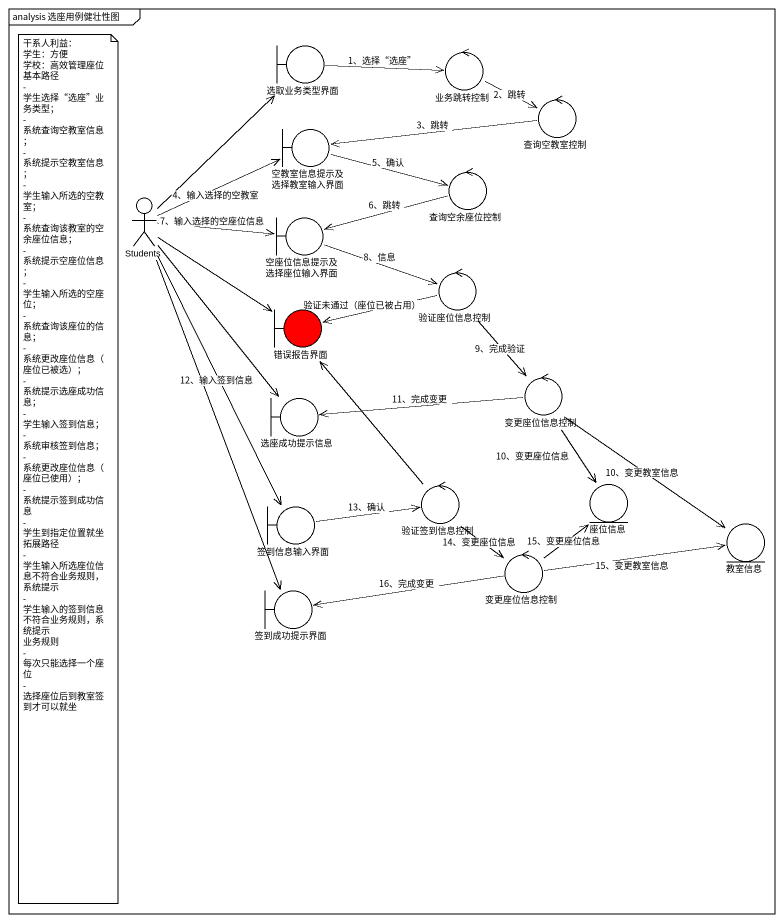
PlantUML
@startuml
mainframe analysis 选座用例健壮性图
boundary 选取业务类型界面
control 业务跳转控制
control 查询空教室控制
boundary 空教室信息提示及选择教室输入界面
control 查询空余座位控制
actor Students
boundary 空座位信息提示及选择座位输入界面
control 验证座位信息控制
boundary 错误报告界面 #FF0000
control 变更座位信息控制
boundary 选座成功提示信息
control 验证签到信息控制
entity 座位信息
boundary 签到信息输入界面
entity 教室信息
control "变更座位信息控制" as 变更座位信息控制_2
boundary 签到成功提示界面
选取业务类型界面 -right-> 业务跳转控制 : 1、选择“选座”
业务跳转控制 -right-> 查询空教室控制 : 2、跳转
查询空教室控制 -left-> 空教室信息提示及选择教室输入界面 : 3、跳转
空教室信息提示及选择教室输入界面 -right-> 查询空余座位控制 : 5、确认
查询空余座位控制 -left-> 空座位信息提示及选择座位输入界面 : 6、跳转
Students -up-> 选取业务类型界面
Students -right-> 空教室信息提示及选择教室输入界面 : 4、输入选择的空教室
Students -right-> 空座位信息提示及选择座位输入界面 : 7、输入选择的空座位信息
Students --> 错误报告界面
Students --> 选座成功提示信息
Students --> 签到信息输入界面 : 12、输入签到信息
Students --> 签到成功提示界面
空座位信息提示及选择座位输入界面 -right-> 验证座位信息控制 : 8、信息
验证座位信息控制 -left-> 错误报告界面 : 验证未通过（座位已被占用）
验证座位信息控制 --> 变更座位信息控制 : 9、完成验证
变更座位信息控制 -left-> 选座成功提示信息 : 11、完成变更
变更座位信息控制 --> 座位信息 : 10、变更座位信息
变更座位信息控制 --> 教室信息 : 10、变更教室信息
验证签到信息控制 -up-> 错误报告界面
验证签到信息控制 --> 变更座位信息控制_2 : 14、变更座位信息
签到信息输入界面 -right-> 验证签到信息控制 : 13、确认
变更座位信息控制_2 -up-> 座位信息 : 15、变更座位信息
变更座位信息控制_2 -right-> 教室信息 : 15、变更教室信息
变更座位信息控制_2 -left-> 签到成功提示界面 : 16、完成变更
note as N1
  干系人利益：
  学生：方便
  学校：高效管理座位
  基本路径
  - 学生选择“选座”业务类型；
  - 系统查询空教室信息；
  - 系统提示空教室信息；
  - 学生输入所选的空教室；
  - 系统查询该教室的空余座位信息；
  - 系统提示空座位信息；
  - 学生输入所选的空座位；
  - 系统查询该座位的信息；
  - 系统更改座位信息（座位已被选）；
  - 系统提示选座成功信息；
  - 学生输入签到信息；
  - 系统审核签到信息；
  - 系统更改座位信息（座位已使用）；
  - 系统提示签到成功信息
  - 学生到指定位置就坐
  拓展路径
  - 学生输入所选座位信息不符合业务规则，系统提示
  - 学生输入的签到信息不符合业务规则，系统提示
  业务规则
  - 每次只能选择一个座位
  - 选择座位后到教室签到才可以就坐
end note
@enduml
